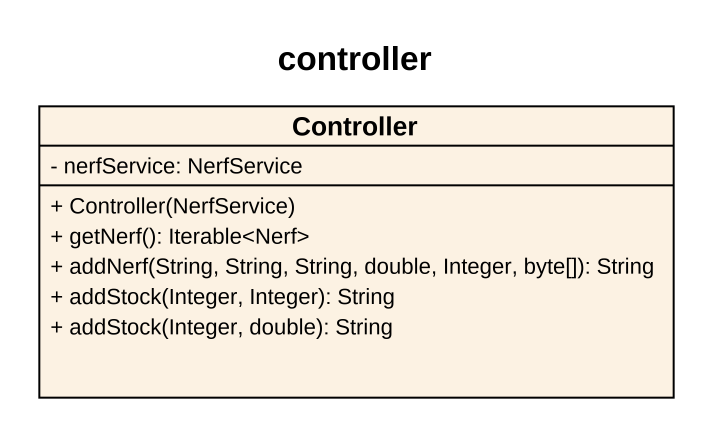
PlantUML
@startuml
title controller
hide circle
hide empty members
skinparam classAttributeIconSize 0
class Controller {
  - nerfService: NerfService
  + Controller(NerfService)
  + getNerf(): Iterable<Nerf>
  + addNerf(String, String, String, double, Integer, byte[]): String
  + addStock(Integer, Integer): String
  + addStock(Integer, double): String
}
@enduml
